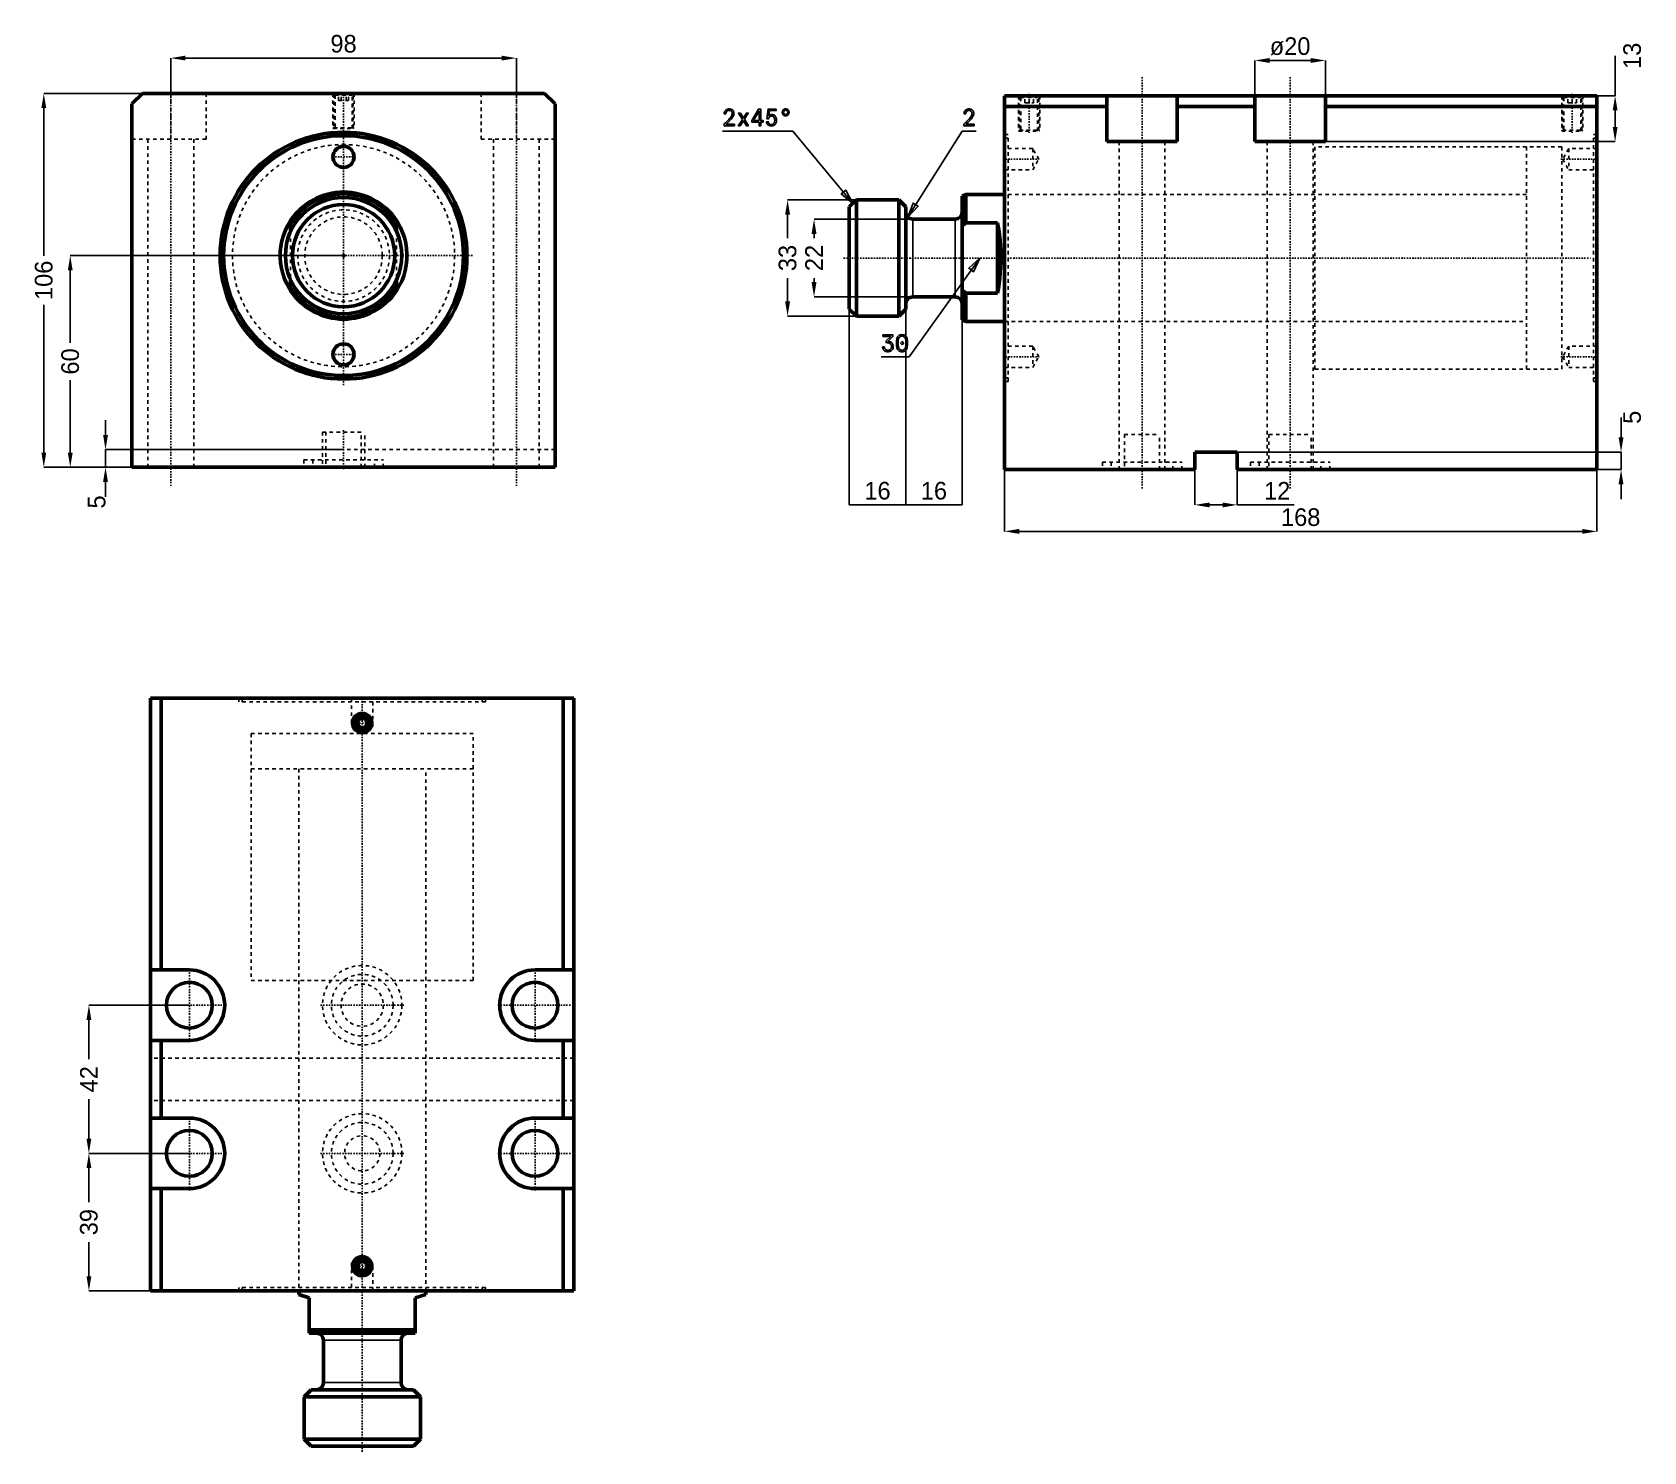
# Model space of a CAD drawing. Header units: millimetres. Extents: x -88 to 369, y -339 to 63.
import ezdxf

# ---------------------------------------------------------------- set-up
doc = ezdxf.new("R2010")
doc.units = ezdxf.units.MM
doc.linetypes.add('Center', pattern=[1.5, 0.45, -0.5, 0.05, -0.5])
doc.linetypes.add('Dashed', pattern=[2, 1, -1])
for name, color, linetype, lineweight in [('2d ConnectionPoints', 7, 'Continuous', 50), ('AM_0', 7, 'Continuous', 50), ('AM_4', 3, 'Continuous', 25), ('AM_5', 3, 'Continuous', 25), ('AM_7', 7, 'Center', 25), ('AM_9', 6, 'Dashed', 25)]:
    doc.layers.add(name, color=color, linetype=linetype, lineweight=lineweight)
doc.dimstyles.new('ISO-25', dxfattribs={"dimtxt": 2.5, "dimasz": 2.5, "dimexe": 1.25, "dimexo": 0.625, "dimtad": 1, "dimtxsty": 'Standard', "dimcen": 2.5, "dimadec": 0, "dimazin": 0, "dimtfac": 1, "dimtmove": 0, "dimatfit": 3, "dimfxl": 0, "dimarcsym": 0})

# ---------------------------------------------------------------- blocks, each defined once
blk = doc.blocks.new('1_JECX_MF_TLA_63_60_0_rod__0_in_JECX_MF_160_TLA_63_60_0__0')
at = {"layer": 'AM_0'}
for p, q in [((-15, 6.87), (-15, 9.95)), ((15, 9.95), (15, 6.87)), ((-15, -9.95), (-15, -6.87)), ((15, -6.87), (15, -9.95))]:
    blk.add_line(p, q, dxfattribs=at)
for points in [[(-15, 9.95), (-15.81, 8.6), (-16.5, 7.19), (-17.06, 5.73), (-17.5, 4.22), (-17.8, 2.68), (-17.97, 1.12), (-17.99, -0.45), (-17.89, -2.02), (-17.64, -3.57), (-17.26, -5.1), (-16.75, -6.58), (-16.12, -8.02), (-15.36, -9.39), (-15, -9.95)], [(15, -9.95), (15.81, -8.6), (16.5, -7.19), (17.06, -5.73), (17.5, -4.22), (17.8, -2.68), (17.97, -1.12), (17.99, 0.45), (17.89, 2.02), (17.64, 3.57), (17.26, 5.1), (16.75, 6.58), (16.12, 8.02), (15.36, 9.39), (15, 9.95)]]:
    blk.add_lwpolyline(points, dxfattribs=at)
for radius in [16.5, 14.5]:
    blk.add_circle((0, 0), radius, dxfattribs=at)
for radius, start, end in [(18, 33.5573, 146.4427), (17.5, 31.0027, 148.9973), (17.5, 211.0027, 328.9973), (18, 213.5573, 326.4427)]:
    blk.add_arc((0, 0), radius, start, end, dxfattribs=at)
at = {"layer": 'AM_9'}
for p, q in [((-15, 6.87), (-15, -6.87)), ((15, 6.87), (15, -6.87))]:
    blk.add_line(p, q, dxfattribs=at)
for radius in [13, 11]:
    blk.add_circle((0, 0), radius, dxfattribs=at)
blk = doc.blocks.new('2_JECX_MF_EXLA_63_60_0_body__0_in_JECX_MF_160_TLA_63_60_0__0')
at = {"layer": 'AM_0'}
for p, q in [((-57, 46), (-60, 43)), ((57, 46), (-57, 46)), ((60, 43), (57, 46)), ((-60, 43), (-60, -60)), ((60, -60), (60, 43)), ((-60, -60), (60, -60))]:
    blk.add_line(p, q, dxfattribs=at)
for centre, radius in [((0, 0), 35), ((0, 0), 34), ((0, 28), 3), ((0, -28), 3)]:
    blk.add_circle(centre, radius, dxfattribs=at)
at = {"layer": 'AM_5', "linetype": 'Dashed'}
for p, q in [((-3, 46), (-3, 36)), ((3, 46), (3, 36))]:
    blk.add_line(p, q, dxfattribs=at)
at = {"layer": 'AM_7'}
for p, q in [((-49, 51.3), (-49, -65.3)), ((49, 51.3), (49, -65.3)), ((0, -36.75), (0, 46.5)), ((-3.15, 28), (3.15, 28)), ((-36.75, 0), (36.75, 0)), ((-3.15, -28), (3.15, -28)), ((0, -49.5), (0, -60.5))]:
    blk.add_line(p, q, dxfattribs=at)
at = {"layer": 'AM_9'}
for p, q in [((-49, 33), (-49, 46)), ((-39, 33), (-39, 46)), ((-3, 46), (-2.73, 45.73)), ((-2.73, 45.73), (-2.73, 36.27)), ((-2.73, 45.73), (2.73, 45.73)), ((-1.9, 46), (-2.4, 45.5)), ((-1.44, 44), (-1.44, 46)), ((-0.72, 44), (-0.72, 46)), ((0.72, 44), (0.72, 46)), ((1.44, 44), (1.44, 46)), ((2.4, 45.5), (1.9, 46)), ((2.73, 45.73), (3, 46)), ((2.73, 36.27), (2.73, 45.73)), ((39, 46), (39, 33)), ((49, 33), (49, 46)), ((-2.4, 45.5), (2.4, 45.5)), ((-2.4, 45.5), (-2.4, 36)), ((-1.44, 44), (1.44, 44)), ((2.4, 36), (2.4, 45.5)), ((-60, 33), (-39, 33)), ((-55.5, 33), (-55.5, -60)), ((-42.5, -60), (-42.5, 33)), ((-2.73, 36.27), (-3, 36)), ((-3, 36), (3, 36)), ((-2.73, 36.27), (2.73, 36.27)), ((3, 36), (2.73, 36.27)), ((39, 33), (60, 33)), ((42.5, 33), (42.5, -60)), ((55.5, -60), (55.5, 33)), ((-6, -50), (6, -50)), ((-6, -50), (-6, -60)), ((-5, -50), (-5, -60)), ((5, -60), (5, -50)), ((6, -60), (6, -50)), ((60, -55), (-60, -55)), ((-11.25, -57.9), (11.25, -57.9)), ((-11.25, -57.9), (-11.25, -60)), ((-8.75, -57.9), (-8.75, -60)), ((8.75, -60), (8.75, -57.9)), ((11.25, -60), (11.25, -57.9))]:
    blk.add_line(p, q, dxfattribs=at)
blk.add_circle((0, 0), 31.5, dxfattribs=at)
blk = doc.blocks.new('*D3')
at = {"layer": 'AM_5', "color": 0, "lineweight": -2}
for p, q in [((-49, 46), (-49, 56)), ((-44.83, 56), (44.83, 56)), ((49, 46), (49, 56))]:
    blk.add_line(p, q, dxfattribs=at)
at = {"layer": 'AM_5', "color": 0}
for points in [[(-44.83, 56.69), (-44.83, 55.31), (-49, 56)], [(44.83, 55.31), (44.83, 56.69), (49, 56)]]:
    blk.add_solid(points, dxfattribs=at)
at = {"layer": 'Defpoints', "color": 0}
for p in [(49, 56), (-49, 46), (49, 46)]:
    blk.add_point(p, dxfattribs=at)
at = {"layer": 'AM_5', "color": 0, "insert": (0, 60.05), "char_height": 5, "attachment_point": 5}
blk.add_mtext('98', dxfattribs=at)
blk = doc.blocks.new('*D4')
at = {"layer": 'AM_5', "color": 0, "lineweight": -2}
for p, q in [((-57, 46), (-85, 46)), ((-85, 41.83), (-85, -0.03)), ((-85, -55.83), (-85, -13.97)), ((-60, -60), (-85, -60))]:
    blk.add_line(p, q, dxfattribs=at)
at = {"layer": 'AM_5', "color": 0}
for points in [[(-84.31, 41.83), (-85.69, 41.83), (-85, 46)], [(-85.69, -55.83), (-84.31, -55.83), (-85, -60)]]:
    blk.add_solid(points, dxfattribs=at)
at = {"layer": 'Defpoints', "color": 0}
for p in [(-57, 46), (-85, -60), (-60, -60)]:
    blk.add_point(p, dxfattribs=at)
at = {"layer": 'AM_5', "color": 0, "insert": (-85, -7), "char_height": 5, "attachment_point": 5, "rotation": 90}
blk.add_mtext('106', dxfattribs=at)
blk = doc.blocks.new('*D5')
at = {"layer": 'AM_5', "color": 0, "lineweight": -2}
for p, q in [((0, 0), (-77.5, 0)), ((-77.5, -4.17), (-77.5, -24.69)), ((-77.5, -55.83), (-77.5, -35.31)), ((-60, -60), (-77.5, -60))]:
    blk.add_line(p, q, dxfattribs=at)
at = {"layer": 'AM_5', "color": 0}
for points in [[(-76.81, -4.17), (-78.19, -4.17), (-77.5, 0)], [(-78.19, -55.83), (-76.81, -55.83), (-77.5, -60)]]:
    blk.add_solid(points, dxfattribs=at)
at = {"layer": 'Defpoints', "color": 0}
for p in [(0, 0), (-77.5, -60), (-60, -60)]:
    blk.add_point(p, dxfattribs=at)
at = {"layer": 'AM_5', "color": 0, "insert": (-77.5, -30), "char_height": 5, "attachment_point": 5, "rotation": 90}
blk.add_mtext('60', dxfattribs=at)
blk = doc.blocks.new('*D6')
at = {"layer": 'AM_5', "color": 0, "lineweight": -2}
for p, q in [((-67.5, -50.83), (-67.5, -46.67)), ((0, -55), (-67.5, -55)), ((-67.5, -55), (-67.5, -60)), ((-60, -60), (-67.5, -60)), ((-67.5, -64.17), (-67.5, -68.33))]:
    blk.add_line(p, q, dxfattribs=at)
at = {"layer": 'AM_5', "color": 0}
for points in [[(-68.19, -50.83), (-66.81, -50.83), (-67.5, -55)], [(-66.81, -64.17), (-68.19, -64.17), (-67.5, -60)]]:
    blk.add_solid(points, dxfattribs=at)
at = {"layer": 'Defpoints', "color": 0}
for p in [(0, -55), (-67.5, -60), (-60, -60)]:
    blk.add_point(p, dxfattribs=at)
at = {"layer": 'AM_5', "color": 0, "insert": (-70, -69.83), "char_height": 5, "attachment_point": 5, "rotation": 90}
blk.add_mtext('5', dxfattribs=at)
blk = doc.blocks.new('1_JECX_MF_TLA_63_60_0_rod__0_in_JECX_MF_160_TLA_63_60_0__4')
at = {"layer": 'AM_0'}
for p, q in [((-18, 0), (-18, -1.03)), ((18, -1.03), (18, 0)), ((-15, -2), (-18, -1.03)), ((-15, -12), (-15, -2)), ((18, -1.03), (15, -2)), ((15, -2), (15, -12)), ((-15, -11), (15, -11)), ((-15, -12), (15, -12)), ((-11, -14), (-11, -26)), ((11, -26), (11, -14)), ((-14.5, -28), (-16.5, -30)), ((-16.5, -30), (16.5, -30)), ((-16.5, -30), (-16.5, -42)), ((-14.5, -28), (14.5, -28)), ((16.5, -30), (14.5, -28)), ((16.5, -42), (16.5, -30)), ((-16.5, -42), (-14.5, -44)), ((-16.5, -42), (16.5, -42)), ((-14.5, -44), (14.5, -44)), ((14.5, -44), (16.5, -42))]:
    blk.add_line(p, q, dxfattribs=at)
for centre, start, end in [((-13, -14), 360, 90), ((13, -14), 90, 180), ((-13, -26), 270, 0), ((13, -26), 180, 270)]:
    blk.add_arc(centre, 2, start, end, dxfattribs=at)
at = {"layer": 'AM_4'}
for p, q in [((-11, -14), (11, -14)), ((-11, -26), (11, -26))]:
    blk.add_line(p, q, dxfattribs=at)
at = {"layer": 'AM_7'}
blk.add_line((0, -45.6), (0, 168.49), dxfattribs=at)
at = {"layer": 'AM_9'}
for p, q in [((-31.5, 158), (31.5, 158)), ((-31.5, 158), (-31.5, 148)), ((31.5, 148), (31.5, 158)), ((-31.5, 148), (31.5, 148)), ((-18, 148), (-18, 0)), ((18, 0), (18, 148))]:
    blk.add_line(p, q, dxfattribs=at)
blk = doc.blocks.new('2_JECX_MF_EXLA_63_60_0_body__0_in_JECX_MF_160_TLA_63_60_0__4')
at = {"layer": 'AM_0'}
for p, q in [((60, 168), (-60, 168)), ((-60, 168), (-60, 0)), ((-57, 168), (-57, 91)), ((57, 168), (57, 91)), ((60, 168), (60, 0)), ((-0.72, 162.25), (-1.44, 161)), ((-1.44, 161), (-0.72, 159.75)), ((0.72, 162.25), (-0.72, 162.25)), ((1.44, 161), (0.72, 162.25)), ((0.72, 159.75), (1.44, 161)), ((-0.72, 159.75), (0.72, 159.75)), ((-49, 91), (-60, 91)), ((60, 91), (49, 91)), ((-60, 71), (-49, 71)), ((-57, 71), (-57, 49)), ((49, 71), (60, 71)), ((57, 71), (57, 49)), ((-49, 49), (-60, 49)), ((60, 49), (49, 49)), ((-60, 29), (-49, 29)), ((-57, 29), (-57, 0)), ((49, 29), (60, 29)), ((57, 29), (57, 0)), ((-0.72, 8.25), (-1.44, 7)), ((-1.44, 7), (-0.72, 5.75)), ((0.72, 8.25), (-0.72, 8.25)), ((-0.72, 5.75), (0.72, 5.75)), ((1.44, 7), (0.72, 8.25)), ((0.72, 5.75), (1.44, 7)), ((60, 0), (-60, 0))]:
    blk.add_line(p, q, dxfattribs=at)
for centre, radius in [((0, 161), 2.73), ((0, 161), 2.4), ((0, 161), 1.9), ((-49, 81), 6.5), ((49, 81), 6.5), ((-49, 39), 6.5), ((49, 39), 6.5), ((0, 7), 2.73), ((0, 7), 2.4), ((0, 7), 1.9)]:
    blk.add_circle(centre, radius, dxfattribs=at)
for centre, start, end in [((-49, 81), 270, 90), ((49, 81), 90, 270), ((-49, 39), 270, 90), ((49, 39), 90, 270)]:
    blk.add_arc(centre, 10, start, end, dxfattribs=at)
at = {"layer": 'AM_5'}
for centre in [(0, 161), (0, 7)]:
    blk.add_arc(centre, 3, 75, 15, dxfattribs=at)
at = {"layer": 'AM_7'}
for p, q in [((-3.15, 161), (3.15, 161)), ((-49, 70.5), (-49, 91.5)), ((49, 70.5), (49, 91.5)), ((-59.5, 81), (-38.5, 81)), ((-11.81, 81), (11.81, 81)), ((38.5, 81), (59.5, 81)), ((-49, 28.5), (-49, 49.5)), ((49, 28.5), (49, 49.5)), ((-59.5, 39), (-38.5, 39)), ((-11.81, 39), (11.81, 39)), ((38.5, 39), (59.5, 39)), ((-3.15, 7), (3.15, 7))]:
    blk.add_line(p, q, dxfattribs=at)
at = {"layer": 'AM_9'}
for p, q in [((-35, 168), (-35, 167)), ((35, 167), (-35, 167)), ((-34, 168), (-34, 167)), ((-3, 168), (-3, 160)), ((3, 160), (3, 168)), ((34, 167), (34, 168)), ((35, 167), (35, 168)), ((-3, 160), (3, 160)), ((-3, 160), (0, 158.27)), ((0, 158.27), (3, 160)), ((-31.5, 158), (31.5, 158)), ((-31.5, 158), (-31.5, 88)), ((31.5, 88), (31.5, 158)), ((-31.5, 88), (31.5, 88)), ((-18, 88), (-18, 0)), ((18, 0), (18, 88)), ((60, 66), (-60, 66)), ((60, 54), (-60, 54)), ((0, 9.73), (-3, 8)), ((3, 8), (0, 9.73)), ((-3, 8), (3, 8)), ((-3, 8), (-3, 0)), ((3, 0), (3, 8)), ((35, 1), (-35, 1)), ((-35, 1), (-35, 0)), ((-34, 1), (-34, 0)), ((34, 0), (34, 1)), ((35, 0), (35, 1))]:
    blk.add_line(p, q, dxfattribs=at)
for centre, radius in [((0, 81), 11.25), ((0, 81), 8.75), ((0, 81), 6), ((0, 39), 11.25), ((0, 39), 8.75), ((0, 39), 5)]:
    blk.add_circle(centre, radius, dxfattribs=at)
blk = doc.blocks.new('*D12')
at = {"layer": 'AM_5', "color": 0, "lineweight": -2}
for p, q in [((-43.71, -212.5), (-72.21, -212.5)), ((-72.21, -216.66), (-72.21, -227.83)), ((-72.21, -250.33), (-72.21, -239.16)), ((-43.71, -254.5), (-72.21, -254.5))]:
    blk.add_line(p, q, dxfattribs=at)
at = {"layer": 'AM_5', "color": 0}
for points in [[(-72.9, -216.66), (-71.52, -216.66), (-72.21, -212.5)], [(-72.9, -250.33), (-71.52, -250.33), (-72.21, -254.5)]]:
    blk.add_solid(points, dxfattribs=at)
at = {"layer": 'Defpoints', "color": 0}
for p in [(-72.21, -212.5), (-43.71, -212.5), (-43.71, -254.5)]:
    blk.add_point(p, dxfattribs=at)
at = {"layer": 'AM_5', "color": 0, "insert": (-72.21, -233.5), "char_height": 5, "attachment_point": 5, "rotation": 90}
blk.add_mtext('42', dxfattribs=at)
blk = doc.blocks.new('*D13')
at = {"layer": 'AM_5', "color": 0, "lineweight": -2}
for p, q in [((-43.71, -254.5), (-72.21, -254.5)), ((-72.21, -258.66), (-72.21, -268.33)), ((-72.21, -289.33), (-72.21, -279.66)), ((-54.71, -293.5), (-72.21, -293.5))]:
    blk.add_line(p, q, dxfattribs=at)
at = {"layer": 'AM_5', "color": 0}
for points in [[(-72.9, -258.66), (-71.52, -258.66), (-72.21, -254.5)], [(-72.9, -289.33), (-71.52, -289.33), (-72.21, -293.5)]]:
    blk.add_solid(points, dxfattribs=at)
at = {"layer": 'Defpoints', "color": 0}
for p in [(-43.71, -254.5), (-72.21, -293.5), (-54.71, -293.5)]:
    blk.add_point(p, dxfattribs=at)
at = {"layer": 'AM_5', "color": 0, "insert": (-72.21, -274), "char_height": 5, "attachment_point": 5, "rotation": 90}
blk.add_mtext('39', dxfattribs=at)
blk = doc.blocks.new('1_JECX_MF_TLA_63_60_0_rod__0_in_JECX_MF_160_TLA_63_60_0__2')
at = {"layer": 'AM_0'}
for p, q in [((-42, 16.5), (-44, 14.5)), ((-44, 14.5), (-44, -14.5)), ((-30, 16.5), (-42, 16.5)), ((-42, 16.5), (-42, -16.5)), ((-28, 14.5), (-30, 16.5)), ((-30, 16.5), (-30, -16.5)), ((-28, 14.5), (-28, -14.5)), ((-11, 18), (-12, 17.5)), ((-12, 17.5), (-12, -17.5)), ((0, 18), (-11, 18)), ((-11, 18), (-11, 9.95)), ((-14, 11), (-26, 11)), ((-11, 9.95), (-12, 9.01)), ((-2, 9.95), (-11, 9.95)), ((-2, 9.95), (-2, -9.95)), ((-12, -9.01), (-11, -9.95)), ((-26, -11), (-14, -11)), ((-11, -9.95), (-2, -9.95)), ((-11, -9.95), (-11, -18)), ((-44, -14.5), (-42, -16.5)), ((-42, -16.5), (-30, -16.5)), ((-30, -16.5), (-28, -14.5)), ((-12, -17.5), (-11, -18)), ((-11, -18), (0, -18))]:
    blk.add_line(p, q, dxfattribs=at)
blk.add_lwpolyline([(-2, -9.95), (-1.74, -8.6), (-1.51, -7.19), (-1.33, -5.73), (-1.19, -4.22), (-1.09, -2.68), (-1.04, -1.12), (-1.03, 0.45), (-1.06, 2.02), (-1.14, 3.57), (-1.26, 5.1), (-1.43, 6.58), (-1.64, 8.02), (-1.88, 9.39), (-2, 9.95)], dxfattribs=at)
for centre, start, end in [((-26, 13), 180, 270), ((-14, 13), 270, 0), ((-26, -13), 90, 180), ((-14, -13), 360, 90)]:
    blk.add_arc(centre, 2, start, end, dxfattribs=at)
at = {"layer": 'AM_4'}
for p, q in [((-26, 11), (-26, -11)), ((-14, 11), (-14, -11))]:
    blk.add_line(p, q, dxfattribs=at)
at = {"layer": 'AM_7'}
blk.add_line((-45.6, 0), (166.5, 0), dxfattribs=at)
at = {"layer": 'AM_9'}
for p, q in [((158, 31.5), (148, 31.5)), ((148, 31.5), (148, -31.5)), ((158, 31.5), (158, -31.5)), ((148, 18), (0, 18)), ((0, -18), (148, -18)), ((148, -31.5), (158, -31.5))]:
    blk.add_line(p, q, dxfattribs=at)
blk = doc.blocks.new('2_JECX_MF_EXLA_63_60_0_body__0_in_JECX_MF_160_TLA_63_60_0__2')
at = {"layer": 'AM_0'}
for p, q in [((0, -60), (0, 46)), ((168, 46), (0, 46)), ((29, 46), (29, 33)), ((49, 33), (49, 46)), ((71, 46), (71, 33)), ((91, 33), (91, 46)), ((168, -60), (168, 46)), ((29, 43), (0, 43)), ((71, 43), (49, 43)), ((168, 43), (91, 43)), ((29, 33), (49, 33)), ((71, 33), (91, 33)), ((54, -55), (54, -60)), ((66, -55), (54, -55)), ((66, -60), (66, -55)), ((54, -60), (0, -60)), ((168, -60), (66, -60))]:
    blk.add_line(p, q, dxfattribs=at)
at = {"layer": 'AM_5', "linetype": 'Dashed'}
for p, q in [((4, 46), (4, 36)), ((10, 46), (10, 36)), ((158, 46), (158, 36)), ((164, 46), (164, 36))]:
    blk.add_line(p, q, dxfattribs=at)
at = {"layer": 'AM_7'}
for p, q in [((39, 51.3), (39, -65.3)), ((81, 51.3), (81, -65.3)), ((7, 46.5), (7, 35.5)), ((161, 46.5), (161, 35.5)), ((-0.49, 28), (10.22, 28)), ((157.78, 28), (168.49, 28)), ((168.05, 0), (166.95, 0)), ((-0.49, -28), (10.22, -28)), ((157.78, -28), (168.49, -28))]:
    blk.add_line(p, q, dxfattribs=at)
at = {"layer": 'AM_9'}
for p, q in [((4, 46), (4.27, 45.73)), ((4.27, 45.73), (4.27, 36.27)), ((4.27, 45.73), (9.73, 45.73)), ((5.1, 46), (4.6, 45.5)), ((5.75, 44), (5.75, 46)), ((7, 44), (7, 46)), ((8.25, 44), (8.25, 46)), ((9.4, 45.5), (8.9, 46)), ((9.73, 45.73), (10, 46)), ((9.73, 36.27), (9.73, 45.73)), ((158, 46), (158.27, 45.73)), ((158.27, 45.73), (158.27, 36.27)), ((158.27, 45.73), (163.73, 45.73)), ((159.1, 46), (158.6, 45.5)), ((159.75, 44), (159.75, 46)), ((161, 44), (161, 46)), ((162.25, 44), (162.25, 46)), ((163.4, 45.5), (162.9, 46)), ((163.73, 45.73), (164, 46)), ((163.73, 36.27), (163.73, 45.73)), ((4.6, 45.5), (9.4, 45.5)), ((4.6, 45.5), (4.6, 36)), ((5.75, 44), (8.25, 44)), ((9.4, 36), (9.4, 45.5)), ((158.6, 45.5), (158.6, 36)), ((158.6, 45.5), (163.4, 45.5)), ((159.75, 44), (162.25, 44)), ((163.4, 36), (163.4, 45.5)), ((1, 35), (0, 35)), ((1, 34), (0, 34)), ((1, -35), (1, 35)), ((4.27, 36.27), (4, 36)), ((4, 36), (10, 36)), ((4.27, 36.27), (9.73, 36.27)), ((10, 36), (9.73, 36.27)), ((32.5, 33), (32.5, -60)), ((45.5, -60), (45.5, 33)), ((74.5, 33), (74.5, -60)), ((87.5, -60), (87.5, 33)), ((158.27, 36.27), (158, 36)), ((158, 36), (164, 36)), ((158.27, 36.27), (163.73, 36.27)), ((164, 36), (163.73, 36.27)), ((167, -35), (167, 35)), ((168, 35), (167, 35)), ((168, 34), (167, 34)), ((8, 31), (0, 31)), ((9.73, 28), (8, 31)), ((8, 31), (8, 25)), ((8, 25), (9.73, 28)), ((158, 31.5), (88, 31.5)), ((88, 31.5), (88, -31.5)), ((158, 31.5), (158, -31.5)), ((160, 31), (158.27, 28)), ((158.27, 28), (160, 25)), ((168, 31), (160, 31)), ((160, 31), (160, 25)), ((0, 25), (8, 25)), ((160, 25), (168, 25)), ((88, 18), (0, 18)), ((0, -18), (88, -18)), ((8, -25), (0, -25)), ((9.73, -28), (8, -25)), ((8, -25), (8, -31)), ((160, -25), (158.27, -28)), ((168, -25), (160, -25)), ((160, -25), (160, -31)), ((0, -31), (8, -31)), ((8, -31), (9.73, -28)), ((88, -31.5), (158, -31.5)), ((158.27, -28), (160, -31)), ((160, -31), (168, -31)), ((0, -34), (1, -34)), ((0, -35), (1, -35)), ((167, -34), (168, -34)), ((167, -35), (168, -35)), ((34, -50), (44, -50)), ((34, -50), (34, -60)), ((44, -60), (44, -50)), ((75, -50), (87, -50)), ((75, -50), (75, -60)), ((87, -60), (87, -50)), ((27.75, -57.9), (50.25, -57.9)), ((27.75, -57.9), (27.75, -60)), ((30.25, -57.9), (30.25, -60)), ((47.75, -60), (47.75, -57.9)), ((50.25, -60), (50.25, -57.9)), ((69.75, -57.9), (92.25, -57.9)), ((69.75, -57.9), (69.75, -60)), ((72.25, -57.9), (72.25, -60)), ((89.75, -60), (89.75, -57.9)), ((92.25, -60), (92.25, -57.9))]:
    blk.add_line(p, q, dxfattribs=at)
blk = doc.blocks.new('*D26')
at = {"layer": 'AM_5', "color": 0, "lineweight": -2}
for p, q in [((258.41, 45.33), (258.41, 55.33)), ((262.58, 55.33), (274.25, 55.33)), ((278.41, 45.33), (278.41, 55.33))]:
    blk.add_line(p, q, dxfattribs=at)
at = {"layer": 'AM_5', "color": 0}
for points in [[(262.58, 56.02), (262.58, 54.63), (258.41, 55.33)], [(274.25, 56.02), (274.25, 54.63), (278.41, 55.33)]]:
    blk.add_solid(points, dxfattribs=at)
at = {"layer": 'Defpoints', "color": 0}
for p in [(278.41, 55.33), (258.41, 45.33), (278.41, 45.33)]:
    blk.add_point(p, dxfattribs=at)
at = {"layer": 'AM_5', "color": 0, "insert": (268.41, 59.33), "char_height": 5, "attachment_point": 5}
blk.add_mtext('ø20', dxfattribs=at)
blk = doc.blocks.new('*D27')
at = {"layer": 'AM_5', "color": 0, "lineweight": -2}
for p, q in [((360.58, 45.33), (360.58, 56.66)), ((278.41, 45.33), (360.58, 45.33)), ((360.58, 36.5), (360.58, 41.16)), ((278.41, 32.33), (360.58, 32.33))]:
    blk.add_line(p, q, dxfattribs=at)
at = {"layer": 'AM_5', "color": 0}
for points in [[(359.89, 41.16), (361.27, 41.16), (360.58, 45.33)], [(359.89, 36.5), (361.27, 36.5), (360.58, 32.33)]]:
    blk.add_solid(points, dxfattribs=at)
at = {"layer": 'Defpoints', "color": 0}
for p in [(278.41, 45.33), (360.58, 45.33), (278.41, 32.33)]:
    blk.add_point(p, dxfattribs=at)
at = {"layer": 'AM_5', "color": 0, "insert": (365.41, 56.66), "char_height": 5, "attachment_point": 5, "rotation": 90}
blk.add_mtext('13', dxfattribs=at)
blk = doc.blocks.new('*D28')
at = {"layer": 'AM_5', "color": 0, "lineweight": -2}
for p, q in [((187.41, -60.67), (187.41, -78.17)), ((355.41, -60.67), (355.41, -78.17)), ((191.58, -78.17), (351.25, -78.17))]:
    blk.add_line(p, q, dxfattribs=at)
at = {"layer": 'AM_5', "color": 0}
for points in [[(191.58, -77.48), (191.58, -78.87), (187.41, -78.17)], [(351.25, -77.48), (351.25, -78.87), (355.41, -78.17)]]:
    blk.add_solid(points, dxfattribs=at)
at = {"layer": 'Defpoints', "color": 0}
for p in [(187.41, -60.67), (355.41, -60.67), (355.41, -78.17)]:
    blk.add_point(p, dxfattribs=at)
at = {"layer": 'AM_5', "color": 0, "insert": (271.41, -74.17), "char_height": 5, "attachment_point": 5}
blk.add_mtext('168', dxfattribs=at)
blk = doc.blocks.new('*D29')
at = {"layer": 'AM_5', "color": 0, "lineweight": -2}
for p, q in [((175.41, -13.67), (175.41, -70.67)), ((159.41, -15.17), (159.41, -70.67)), ((159.41, -70.67), (175.41, -70.67))]:
    blk.add_line(p, q, dxfattribs=at)
at = {"layer": 'Defpoints', "color": 0}
for p in [(175.41, -13.67), (159.41, -15.17), (175.41, -70.67)]:
    blk.add_point(p, dxfattribs=at)
at = {"layer": 'AM_5', "color": 0, "insert": (167.41, -66.67), "char_height": 5, "attachment_point": 5}
blk.add_mtext('16', dxfattribs=at)
blk = doc.blocks.new('*D30')
at = {"layer": 'AM_5', "color": 0, "lineweight": -2}
for p, q in [((143.41, -15.17), (143.41, -70.67)), ((159.41, -15.17), (159.41, -70.67)), ((143.41, -70.67), (159.41, -70.67))]:
    blk.add_line(p, q, dxfattribs=at)
at = {"layer": 'Defpoints', "color": 0}
for p in [(143.41, -15.17), (159.41, -15.17), (159.41, -70.67)]:
    blk.add_point(p, dxfattribs=at)
at = {"layer": 'AM_5', "color": 0, "insert": (151.41, -66.67), "char_height": 5, "attachment_point": 5}
blk.add_mtext('16', dxfattribs=at)
blk = doc.blocks.new('*D31')
at = {"layer": 'AM_5', "color": 0, "lineweight": -2}
for p, q in [((145.41, 15.83), (125.91, 15.83)), ((125.91, 11.66), (125.91, 5)), ((125.91, -13), (125.91, -6.34)), ((145.41, -17.17), (125.91, -17.17))]:
    blk.add_line(p, q, dxfattribs=at)
at = {"layer": 'AM_5', "color": 0}
for points in [[(125.22, 11.66), (126.61, 11.66), (125.91, 15.83)], [(125.22, -13), (126.61, -13), (125.91, -17.17)]]:
    blk.add_solid(points, dxfattribs=at)
at = {"layer": 'Defpoints', "color": 0}
for p in [(125.91, 15.83), (145.41, 15.83), (145.41, -17.17)]:
    blk.add_point(p, dxfattribs=at)
at = {"layer": 'AM_5', "color": 0, "insert": (125.91, -0.67), "char_height": 5, "attachment_point": 5, "rotation": 90}
blk.add_mtext('33', dxfattribs=at)
blk = doc.blocks.new('*D32')
at = {"layer": 'AM_5', "color": 0, "lineweight": -2}
for p, q in [((161.41, 10.33), (133.41, 10.33)), ((133.41, 6.16), (133.41, 5)), ((133.41, -7.5), (133.41, -6.34)), ((161.41, -11.67), (133.41, -11.67))]:
    blk.add_line(p, q, dxfattribs=at)
at = {"layer": 'AM_5', "color": 0}
for points in [[(132.72, 6.16), (134.11, 6.16), (133.41, 10.33)], [(132.72, -7.5), (134.11, -7.5), (133.41, -11.67)]]:
    blk.add_solid(points, dxfattribs=at)
at = {"layer": 'Defpoints', "color": 0}
for p in [(133.41, 10.33), (161.41, 10.33), (161.41, -11.67)]:
    blk.add_point(p, dxfattribs=at)
at = {"layer": 'AM_5', "color": 0, "insert": (133.41, -0.67), "char_height": 5, "attachment_point": 5, "rotation": 90}
blk.add_mtext('22', dxfattribs=at)
blk = doc.blocks.new('*D33')
at = {"layer": 'AM_5', "color": 0, "lineweight": -2}
for p, q in [((241.41, -55.67), (241.41, -70.67)), ((253.41, -60.67), (253.41, -70.67)), ((245.58, -70.67), (249.25, -70.67)), ((253.41, -70.67), (269.58, -70.67))]:
    blk.add_line(p, q, dxfattribs=at)
at = {"layer": 'AM_5', "color": 0}
for points in [[(245.58, -69.98), (245.58, -71.37), (241.41, -70.67)], [(249.25, -69.98), (249.25, -71.37), (253.41, -70.67)]]:
    blk.add_solid(points, dxfattribs=at)
at = {"layer": 'Defpoints', "color": 0}
for p in [(241.41, -55.67), (253.41, -60.67), (253.41, -70.67)]:
    blk.add_point(p, dxfattribs=at)
at = {"layer": 'AM_5', "color": 0, "insert": (264.75, -66.67), "char_height": 5, "attachment_point": 5}
blk.add_mtext('12', dxfattribs=at)
blk = doc.blocks.new('*D34')
at = {"layer": 'AM_5', "color": 0, "lineweight": -2}
for p, q in [((362.25, -51.5), (362.25, -45.84)), ((241.41, -55.67), (362.25, -55.67)), ((362.25, -60.67), (362.25, -55.67)), ((253.41, -60.67), (362.25, -60.67)), ((362.25, -64.84), (362.25, -69))]:
    blk.add_line(p, q, dxfattribs=at)
at = {"layer": 'AM_5', "color": 0}
for points in [[(361.55, -51.5), (362.94, -51.5), (362.25, -55.67)], [(361.55, -64.84), (362.94, -64.84), (362.25, -60.67)]]:
    blk.add_solid(points, dxfattribs=at)
at = {"layer": 'Defpoints', "color": 0}
for p in [(241.41, -55.67), (253.41, -60.67), (362.25, -60.67)]:
    blk.add_point(p, dxfattribs=at)
at = {"layer": 'AM_5', "color": 0, "insert": (365.41, -45.84), "char_height": 5, "attachment_point": 5, "rotation": 90}
blk.add_mtext('5', dxfattribs=at)

msp = doc.modelspace()

# ---------------------------------------------------------------- linework, layer by layer
at = {"layer": '2d ConnectionPoints'}
for p in [(0, 0), (187.413, -0.672), (5.289, -293.495)]:
    msp.add_point(p, dxfattribs=at)
at = {"layer": 'AM_5'}
for p, q in [((107.413, 35.328), (127.413, 35.328)), ((127.413, 35.328), (144.413, 14.828)), ((175.413, 35.328), (159.999, 10.914)), ((179.413, 35.328), (175.413, 35.328)), ((160.413, -28.672), (180.413, -0.672)), ((152.413, -28.672), (160.413, -28.672))]:
    msp.add_line(p, q, dxfattribs=at)
for points in [[(108.06, 37.439), (108.06, 37.439), (108.274, 37.635), (108.579, 37.921), (108.579, 37.921), (108.865, 38.198), (109.045, 38.377), (109.045, 38.377), (109.217, 38.558), (109.464, 38.842), (109.464, 38.842), (109.697, 39.142), (109.844, 39.35), (109.844, 39.35), (109.974, 39.558), (110.115, 39.854), (110.115, 39.854), (110.191, 40.131), (110.205, 40.306), (110.205, 40.306), (110.201, 40.404), (110.177, 40.542), (110.177, 40.542), (110.134, 40.671), (110.094, 40.751), (110.094, 40.751), (110.047, 40.826), (109.963, 40.924), (109.963, 40.924), (109.865, 41.007), (109.791, 41.053), (109.791, 41.053), (109.711, 41.092), (109.585, 41.134), (109.585, 41.134), (109.451, 41.156), (109.357, 41.161), (109.357, 41.161), (109.252, 41.156), (109.105, 41.133), (109.105, 41.133), (108.968, 41.09), (108.882, 41.05), (108.882, 41.05), (108.803, 41.002), (108.697, 40.915), (108.697, 40.915), (108.608, 40.81), (108.557, 40.73), (108.557, 40.73), (108.515, 40.643), (108.469, 40.501), (108.469, 40.501), (108.445, 40.346), (108.44, 40.234), (107.953, 40.234), (107.953, 40.234), (107.96, 40.401), (108, 40.633), (108, 40.633), (108.073, 40.844), (108.141, 40.972), (108.141, 40.972), (108.222, 41.09), (108.363, 41.244), (108.363, 41.244), (108.527, 41.37), (108.65, 41.44), (108.65, 41.44), (108.781, 41.498), (108.987, 41.56), (108.987, 41.56), (109.205, 41.593), (109.357, 41.599), (109.357, 41.599), (109.499, 41.593), (109.705, 41.562), (109.705, 41.562), (109.903, 41.504), (110.029, 41.45), (110.029, 41.45), (110.149, 41.385), (110.31, 41.265), (110.31, 41.265), (110.449, 41.121), (110.528, 41.011), (110.528, 41.011), (110.596, 40.891), (110.669, 40.696), (110.669, 40.696), (110.708, 40.482), (110.715, 40.329), (110.715, 40.329), (110.704, 40.155), (110.646, 39.889), (110.646, 39.889), (110.538, 39.615), (110.439, 39.428), (110.439, 39.428), (110.325, 39.243), (110.14, 38.974), (110.14, 38.974), (109.938, 38.717), (109.794, 38.553), (109.794, 38.553), (109.639, 38.385), (109.379, 38.114), (109.379, 38.114), (109.086, 37.819), (108.872, 37.608), (108.528, 37.27), (110.855, 37.267), (110.855, 36.828), (107.888, 36.828), (107.888, 37.283), (108.06, 37.439)], [(117.838, 37.868), (115.732, 37.868), (115.732, 38.291), (117.649, 41.541), (118.293, 41.541), (118.293, 38.307), (118.995, 38.307), (118.995, 37.868), (118.293, 37.868), (118.293, 36.828), (117.838, 36.828), (117.838, 37.868)], [(121.295, 36.77), (121.295, 36.77), (121.148, 36.775), (120.939, 36.801), (120.939, 36.801), (120.743, 36.85), (120.619, 36.895), (120.619, 36.895), (120.503, 36.951), (120.347, 37.055), (120.347, 37.055), (120.213, 37.184), (120.136, 37.283), (120.136, 37.283), (120.071, 37.394), (120.001, 37.581), (120.001, 37.581), (119.963, 37.792), (119.956, 37.946), (120.463, 37.946), (120.463, 37.946), (120.472, 37.801), (120.522, 37.61), (120.522, 37.61), (120.614, 37.453), (120.699, 37.368), (120.699, 37.368), (120.799, 37.298), (120.97, 37.222), (120.97, 37.222), (121.168, 37.181), (121.314, 37.173), (121.314, 37.173), (121.44, 37.18), (121.612, 37.216), (121.612, 37.216), (121.764, 37.283), (121.854, 37.345), (121.854, 37.345), (121.935, 37.418), (122.04, 37.544), (122.04, 37.544), (122.124, 37.689), (122.169, 37.797), (122.169, 37.797), (122.206, 37.911), (122.245, 38.089), (122.245, 38.089), (122.266, 38.277), (122.27, 38.408), (122.27, 38.408), (122.266, 38.527), (122.246, 38.701), (122.246, 38.701), (122.208, 38.868), (122.172, 38.975), (122.172, 38.975), (122.129, 39.077), (122.05, 39.214), (122.05, 39.214), (121.952, 39.333), (121.877, 39.402), (121.877, 39.402), (121.794, 39.461), (121.655, 39.524), (121.655, 39.524), (121.499, 39.558), (121.386, 39.565), (121.386, 39.565), (121.265, 39.557), (121.095, 39.515), (121.095, 39.515), (120.938, 39.438), (120.84, 39.367), (120.84, 39.367), (120.751, 39.282), (120.642, 39.132), (120.642, 39.132), (120.56, 38.956), (120.521, 38.824), (120.027, 38.824), (120.365, 41.554), (122.66, 41.554), (122.66, 41.131), (120.827, 41.131), (120.619, 39.568), (120.619, 39.568), (120.688, 39.652), (120.795, 39.762), (120.795, 39.762), (120.908, 39.852), (120.986, 39.901), (120.986, 39.901), (121.068, 39.942), (121.202, 39.985), (121.202, 39.985), (121.347, 40.009), (121.451, 40.013), (121.451, 40.013), (121.61, 40.005), (121.833, 39.96), (121.833, 39.96), (122.035, 39.876), (122.159, 39.799), (122.159, 39.799), (122.273, 39.707), (122.423, 39.546), (122.423, 39.546), (122.546, 39.357), (122.614, 39.216), (122.614, 39.216), (122.671, 39.065), (122.731, 38.826), (122.731, 38.826), (122.764, 38.572), (122.77, 38.395), (122.77, 38.395), (122.763, 38.208), (122.724, 37.944), (122.724, 37.944), (122.652, 37.7), (122.585, 37.548), (122.585, 37.548), (122.505, 37.407), (122.363, 37.22), (122.363, 37.22), (122.193, 37.063), (122.065, 36.975), (122.065, 36.975), (121.927, 36.901), (121.705, 36.821), (121.705, 36.821), (121.465, 36.778), (121.295, 36.77)], [(125.37, 39.623), (125.37, 39.623), (125.267, 39.629), (125.119, 39.657), (125.119, 39.657), (124.979, 39.71), (124.889, 39.758), (124.889, 39.758), (124.804, 39.816), (124.69, 39.917), (124.69, 39.917), (124.593, 40.035), (124.538, 40.124), (124.538, 40.124), (124.491, 40.218), (124.44, 40.364), (124.44, 40.364), (124.413, 40.518), (124.408, 40.624), (124.408, 40.624), (124.413, 40.731), (124.44, 40.884), (124.44, 40.884), (124.491, 41.031), (124.538, 41.125), (124.538, 41.125), (124.593, 41.213), (124.69, 41.332), (124.69, 41.332), (124.804, 41.433), (124.889, 41.491), (124.889, 41.491), (124.979, 41.539), (125.119, 41.592), (125.119, 41.592), (125.267, 41.62), (125.37, 41.625), (125.37, 41.625), (125.472, 41.62), (125.62, 41.592), (125.62, 41.592), (125.76, 41.539), (125.849, 41.491), (125.849, 41.491), (125.933, 41.433), (126.046, 41.332), (126.046, 41.332), (126.142, 41.214), (126.197, 41.127), (126.197, 41.127), (126.243, 41.033), (126.293, 40.886), (126.293, 40.886), (126.32, 40.732), (126.325, 40.624), (126.325, 40.624), (126.32, 40.517), (126.293, 40.362), (126.293, 40.362), (126.243, 40.216), (126.197, 40.122), (126.197, 40.122), (126.142, 40.034), (126.046, 39.917), (126.046, 39.917), (125.933, 39.816), (125.849, 39.758), (125.849, 39.758), (125.76, 39.71), (125.62, 39.657), (125.62, 39.657), (125.472, 39.629), (125.37, 39.623)], [(125.37, 40.02), (125.37, 40.02), (125.431, 40.023), (125.52, 40.04), (125.52, 40.04), (125.605, 40.072), (125.659, 40.101), (125.659, 40.101), (125.71, 40.136), (125.778, 40.197), (125.778, 40.197), (125.837, 40.269), (125.87, 40.322), (125.87, 40.322), (125.898, 40.379), (125.929, 40.468), (125.929, 40.468), (125.945, 40.56), (125.948, 40.624), (125.948, 40.624), (125.945, 40.689), (125.929, 40.781), (125.929, 40.781), (125.898, 40.87), (125.87, 40.927), (125.87, 40.927), (125.837, 40.98), (125.778, 41.052), (125.778, 41.052), (125.71, 41.113), (125.659, 41.148), (125.659, 41.148), (125.605, 41.177), (125.52, 41.209), (125.52, 41.209), (125.431, 41.226), (125.37, 41.229), (125.37, 41.229), (125.308, 41.226), (125.219, 41.209), (125.219, 41.209), (125.134, 41.177), (125.079, 41.148), (125.079, 41.148), (125.027, 41.113), (124.958, 41.052), (124.958, 41.052), (124.898, 40.98), (124.864, 40.927), (124.864, 40.927), (124.836, 40.87), (124.805, 40.781), (124.805, 40.781), (124.788, 40.689), (124.785, 40.624), (124.785, 40.624), (124.788, 40.56), (124.805, 40.468), (124.805, 40.468), (124.836, 40.379), (124.864, 40.322), (124.864, 40.322), (124.898, 40.269), (124.958, 40.197), (124.958, 40.197), (125.027, 40.136), (125.079, 40.101), (125.079, 40.101), (125.134, 40.072), (125.219, 40.04), (125.219, 40.04), (125.308, 40.023), (125.37, 40.02)], [(176.06, 37.439), (176.06, 37.439), (176.274, 37.635), (176.579, 37.921), (176.579, 37.921), (176.865, 38.198), (177.045, 38.377), (177.045, 38.377), (177.217, 38.558), (177.464, 38.842), (177.464, 38.842), (177.697, 39.142), (177.844, 39.35), (177.844, 39.35), (177.974, 39.558), (178.115, 39.854), (178.115, 39.854), (178.191, 40.131), (178.205, 40.306), (178.205, 40.306), (178.201, 40.404), (178.177, 40.542), (178.177, 40.542), (178.134, 40.671), (178.094, 40.751), (178.094, 40.751), (178.047, 40.826), (177.963, 40.924), (177.963, 40.924), (177.865, 41.007), (177.791, 41.053), (177.791, 41.053), (177.711, 41.092), (177.585, 41.134), (177.585, 41.134), (177.451, 41.156), (177.357, 41.161), (177.357, 41.161), (177.252, 41.156), (177.105, 41.133), (177.105, 41.133), (176.968, 41.09), (176.882, 41.05), (176.882, 41.05), (176.803, 41.002), (176.697, 40.915), (176.697, 40.915), (176.608, 40.81), (176.557, 40.73), (176.557, 40.73), (176.515, 40.643), (176.469, 40.501), (176.469, 40.501), (176.445, 40.346), (176.44, 40.234), (175.953, 40.234), (175.953, 40.234), (175.96, 40.401), (176, 40.633), (176, 40.633), (176.073, 40.844), (176.141, 40.972), (176.141, 40.972), (176.222, 41.09), (176.363, 41.244), (176.363, 41.244), (176.527, 41.37), (176.65, 41.44), (176.65, 41.44), (176.781, 41.498), (176.987, 41.56), (176.987, 41.56), (177.205, 41.593), (177.357, 41.599), (177.357, 41.599), (177.499, 41.593), (177.705, 41.562), (177.705, 41.562), (177.903, 41.504), (178.029, 41.45), (178.029, 41.45), (178.149, 41.385), (178.31, 41.265), (178.31, 41.265), (178.449, 41.121), (178.528, 41.011), (178.528, 41.011), (178.596, 40.891), (178.669, 40.696), (178.669, 40.696), (178.708, 40.482), (178.715, 40.329), (178.715, 40.329), (178.704, 40.155), (178.646, 39.889), (178.646, 39.889), (178.538, 39.615), (178.439, 39.428), (178.439, 39.428), (178.325, 39.243), (178.14, 38.974), (178.14, 38.974), (177.938, 38.717), (177.794, 38.553), (177.794, 38.553), (177.639, 38.385), (177.379, 38.114), (177.379, 38.114), (177.086, 37.819), (176.872, 37.608), (176.528, 37.27), (178.855, 37.267), (178.855, 36.828), (175.888, 36.828), (175.888, 37.283), (176.06, 37.439)], [(113.084, 38.613), (111.985, 40.403), (112.554, 40.403), (113.373, 39.048), (114.234, 40.403), (114.751, 40.403), (113.665, 38.655), (114.803, 36.828), (114.228, 36.828), (113.363, 38.232), (112.45, 36.828), (111.923, 36.828), (113.084, 38.613)], [(117.844, 38.307), (117.844, 40.995), (116.291, 38.307), (117.844, 38.307)], [(144.413, 14.828), (141.112, 17.504), (142.395, 18.568), (144.413, 14.828)], [(159.999, 10.914), (161.519, 14.882), (162.928, 13.993), (159.999, 10.914)], [(180.413, -0.672), (178.67, -4.546), (177.313, -3.578), (180.413, -0.672)], [(153.346, -25.865), (153.346, -25.865), (153.352, -25.975), (153.381, -26.13), (153.381, -26.13), (153.434, -26.272), (153.484, -26.359), (153.484, -26.359), (153.543, -26.44), (153.645, -26.546), (153.645, -26.546), (153.764, -26.635), (153.853, -26.684), (153.853, -26.684), (153.947, -26.725), (154.092, -26.769), (154.092, -26.769), (154.243, -26.793), (154.347, -26.798), (154.347, -26.798), (154.457, -26.793), (154.618, -26.769), (154.618, -26.769), (154.771, -26.724), (154.87, -26.682), (154.87, -26.682), (154.964, -26.632), (155.09, -26.543), (155.09, -26.543), (155.198, -26.435), (155.26, -26.354), (155.26, -26.354), (155.313, -26.267), (155.37, -26.125), (155.37, -26.125), (155.401, -25.973), (155.406, -25.865), (155.406, -25.865), (155.398, -25.711), (155.355, -25.499), (155.355, -25.499), (155.275, -25.309), (155.202, -25.194), (155.202, -25.194), (155.114, -25.09), (154.959, -24.953), (154.959, -24.953), (154.777, -24.842), (154.641, -24.781), (154.641, -24.781), (154.495, -24.731), (154.261, -24.678), (154.261, -24.678), (154.01, -24.649), (153.833, -24.643), (153.833, -24.188), (155.153, -22.895), (152.949, -22.895), (152.949, -22.459), (155.77, -22.459), (155.77, -22.914), (154.422, -24.247), (154.422, -24.247), (154.716, -24.315), (155.091, -24.461), (155.091, -24.461), (155.386, -24.663), (155.538, -24.827), (155.538, -24.827), (155.659, -25.009), (155.79, -25.306), (155.79, -25.306), (155.861, -25.632), (155.874, -25.865), (155.874, -25.865), (155.865, -26.033), (155.818, -26.268), (155.818, -26.268), (155.729, -26.481), (155.647, -26.611), (155.647, -26.611), (155.551, -26.73), (155.387, -26.886), (155.387, -26.886), (155.199, -27.014), (155.06, -27.084), (155.06, -27.084), (154.915, -27.141), (154.693, -27.203), (154.693, -27.203), (154.464, -27.237), (154.308, -27.243), (154.308, -27.243), (154.157, -27.237), (153.937, -27.204), (153.937, -27.204), (153.727, -27.142), (153.591, -27.085), (153.591, -27.085), (153.463, -27.016), (153.291, -26.889), (153.291, -26.889), (153.142, -26.734), (153.055, -26.616), (153.055, -26.616), (152.982, -26.486), (152.903, -26.272), (152.903, -26.272), (152.86, -26.036), (152.852, -25.865), (153.346, -25.865)], [(158.36, -27.237), (158.36, -27.237), (158.115, -27.225), (157.792, -27.162), (157.792, -27.162), (157.524, -27.045), (157.375, -26.938), (157.375, -26.938), (157.248, -26.809), (157.09, -26.583), (157.09, -26.583), (156.972, -26.317), (156.915, -26.117), (156.915, -26.117), (156.873, -25.897), (156.826, -25.527), (156.826, -25.527), (156.801, -25.107), (156.797, -24.799), (156.797, -24.799), (156.802, -24.499), (156.827, -24.087), (156.827, -24.087), (156.874, -23.723), (156.917, -23.506), (156.917, -23.506), (156.974, -23.308), (157.093, -23.044), (157.093, -23.044), (157.252, -22.819), (157.38, -22.691), (157.38, -22.691), (157.529, -22.584), (157.797, -22.468), (157.797, -22.468), (158.117, -22.406), (158.36, -22.394), (158.36, -22.394), (158.604, -22.406), (158.926, -22.468), (158.926, -22.468), (159.194, -22.584), (159.343, -22.691), (159.343, -22.691), (159.471, -22.819), (159.631, -23.043), (159.631, -23.043), (159.75, -23.307), (159.808, -23.504), (159.808, -23.504), (159.852, -23.721), (159.899, -24.085), (159.899, -24.085), (159.925, -24.498), (159.93, -24.799), (159.93, -24.799), (159.925, -25.102), (159.898, -25.518), (159.898, -25.518), (159.849, -25.888), (159.803, -26.109), (159.803, -26.109), (159.744, -26.31), (159.622, -26.579), (159.622, -26.579), (159.461, -26.807), (159.332, -26.936), (159.332, -26.936), (159.183, -27.044), (158.917, -27.161), (158.917, -27.161), (158.6, -27.225), (158.36, -27.237)], [(158.36, -26.808), (158.36, -26.808), (158.531, -26.797), (158.757, -26.743), (158.757, -26.743), (158.946, -26.641), (159.051, -26.548), (159.051, -26.548), (159.141, -26.437), (159.253, -26.245), (159.253, -26.245), (159.336, -26.021), (159.376, -25.855), (159.376, -25.855), (159.405, -25.675), (159.438, -25.375), (159.438, -25.375), (159.455, -25.041), (159.458, -24.799), (159.458, -24.799), (159.456, -24.543), (159.44, -24.197), (159.44, -24.197), (159.412, -23.896), (159.385, -23.722), (159.385, -23.722), (159.349, -23.564), (159.271, -23.353), (159.271, -23.353), (159.162, -23.173), (159.073, -23.07), (159.073, -23.07), (158.968, -22.983), (158.776, -22.89), (158.776, -22.89), (158.54, -22.839), (158.36, -22.83), (158.36, -22.83), (158.181, -22.839), (157.947, -22.89), (157.947, -22.89), (157.756, -22.983), (157.651, -23.07), (157.651, -23.07), (157.563, -23.173), (157.455, -23.353), (157.455, -23.353), (157.377, -23.564), (157.341, -23.722), (157.341, -23.722), (157.315, -23.896), (157.286, -24.197), (157.286, -24.197), (157.271, -24.543), (157.268, -24.799), (157.268, -24.799), (157.271, -25.043), (157.288, -25.379), (157.288, -25.379), (157.319, -25.679), (157.348, -25.859), (157.348, -25.859), (157.386, -26.023), (157.467, -26.245), (157.467, -26.245), (157.578, -26.437), (157.668, -26.548), (157.668, -26.548), (157.772, -26.641), (157.961, -26.743), (157.961, -26.743), (158.188, -26.797), (158.36, -26.808)], [(157.924, -24.799), (158.36, -24.312), (158.795, -24.799), (158.36, -25.241), (157.924, -24.799)]]:
    msp.add_lwpolyline(points, dxfattribs=at)

# ---------------------------------------------------------------- block references
for name, p in [('2_JECX_MF_EXLA_63_60_0_body__0_in_JECX_MF_160_TLA_63_60_0__0', (0, 0)), ('2_JECX_MF_EXLA_63_60_0_body__0_in_JECX_MF_160_TLA_63_60_0__2', (187.413, -0.672)), ('1_JECX_MF_TLA_63_60_0_rod__0_in_JECX_MF_160_TLA_63_60_0__2', (187.413, -0.672)), ('1_JECX_MF_TLA_63_60_0_rod__0_in_JECX_MF_160_TLA_63_60_0__0', (0, 0)), ('2_JECX_MF_EXLA_63_60_0_body__0_in_JECX_MF_160_TLA_63_60_0__4', (5.289, -293.495)), ('1_JECX_MF_TLA_63_60_0_rod__0_in_JECX_MF_160_TLA_63_60_0__4', (5.289, -293.495))]:
    msp.add_blockref(name, p)

# ---------------------------------------------------------------- dimensions: what is measured, and where the dimension line sits
for base, p1, p2, text, override, picture, middle in [((49, 56), (-49, 46), (49, 46), '98', {"dimtxt": 5, "dimasz": 4.166667, "dimexe": 0, "dimexo": 0, "dimgap": 1.5}, '*D3', (0, 56)), ((278.413, 55.328), (258.413, 45.328), (278.413, 45.328), 'ø20', {"dimtxt": 5, "dimasz": 4.166667, "dimexe": 0, "dimexo": 0, "dimgap": 1.5}, '*D26', (268.413, 55.328)), ((175.413, -70.672), (159.413, -15.172), (175.413, -13.672), '16', {"dimtxt": 5, "dimasz": 0, "dimexe": 0, "dimexo": 0, "dimgap": 1.5}, '*D29', (167.413, -70.672)), ((159.413, -70.672), (143.413, -15.172), (159.413, -15.172), '16', {"dimtxt": 5, "dimasz": 0, "dimexe": 0, "dimexo": 0, "dimgap": 1.5}, '*D30', (151.413, -70.672)), ((253.413, -70.672), (241.413, -55.672), (253.413, -60.672), '12', {"dimtxt": 5, "dimasz": 4.166667, "dimexe": 0, "dimexo": 0, "dimgap": 1.5}, '*D33', (264.747, -70.672)), ((355.413, -78.172), (187.413, -60.672), (355.413, -60.672), '168', {"dimtxt": 5, "dimasz": 4.166667, "dimexe": 0, "dimexo": 0, "dimgap": 1.5}, '*D28', (271.413, -78.172))]:
    dim = msp.add_linear_dim(base=base, p1=p1, p2=p2, text=text, dimstyle='ISO-25', override=override, dxfattribs=at)
    dim.commit()
    dim.dimension.update_dxf_attribs({"geometry": picture, "text_midpoint": middle, "dimtype": 160})
for base, p1, p2, text, picture, middle in [((360.58, 45.328), (278.413, 32.328), (278.413, 45.328), '13', '*D27', (365.413, 56.662)), ((-85, -60), (-57, 46), (-60, -60), '106', '*D4', (-85, -7)), ((125.913, 15.828), (145.413, -17.172), (145.413, 15.828), '33', '*D31', (125.913, -0.672)), ((133.413, 10.328), (161.413, -11.672), (161.413, 10.328), '22', '*D32', (133.413, -0.672)), ((-77.5, -60), (0, 0), (-60, -60), '60', '*D5', (-77.5, -30)), ((362.247, -60.672), (241.413, -55.672), (253.413, -60.672), '5', '*D34', (365.413, -45.838)), ((-67.5, -60), (0, -55), (-60, -60), '5', '*D6', (-70, -69.833)), ((-72.211, -212.495), (-43.711, -254.495), (-43.711, -212.495), '42', '*D12', (-72.211, -233.495)), ((-72.211, -293.495), (-43.711, -254.495), (-54.711, -293.495), '39', '*D13', (-72.211, -273.995))]:
    dim = msp.add_linear_dim(base=base, p1=p1, p2=p2, angle=90, text=text, dimstyle='ISO-25', override={"dimtxt": 5, "dimasz": 4.166667, "dimexe": 0, "dimexo": 0, "dimgap": 1.5}, dxfattribs=at)
    dim.commit()
    dim.dimension.update_dxf_attribs({"geometry": picture, "text_midpoint": middle, "dimtype": 160, "text_rotation": 90})

doc.saveas('drawing.dxf')
